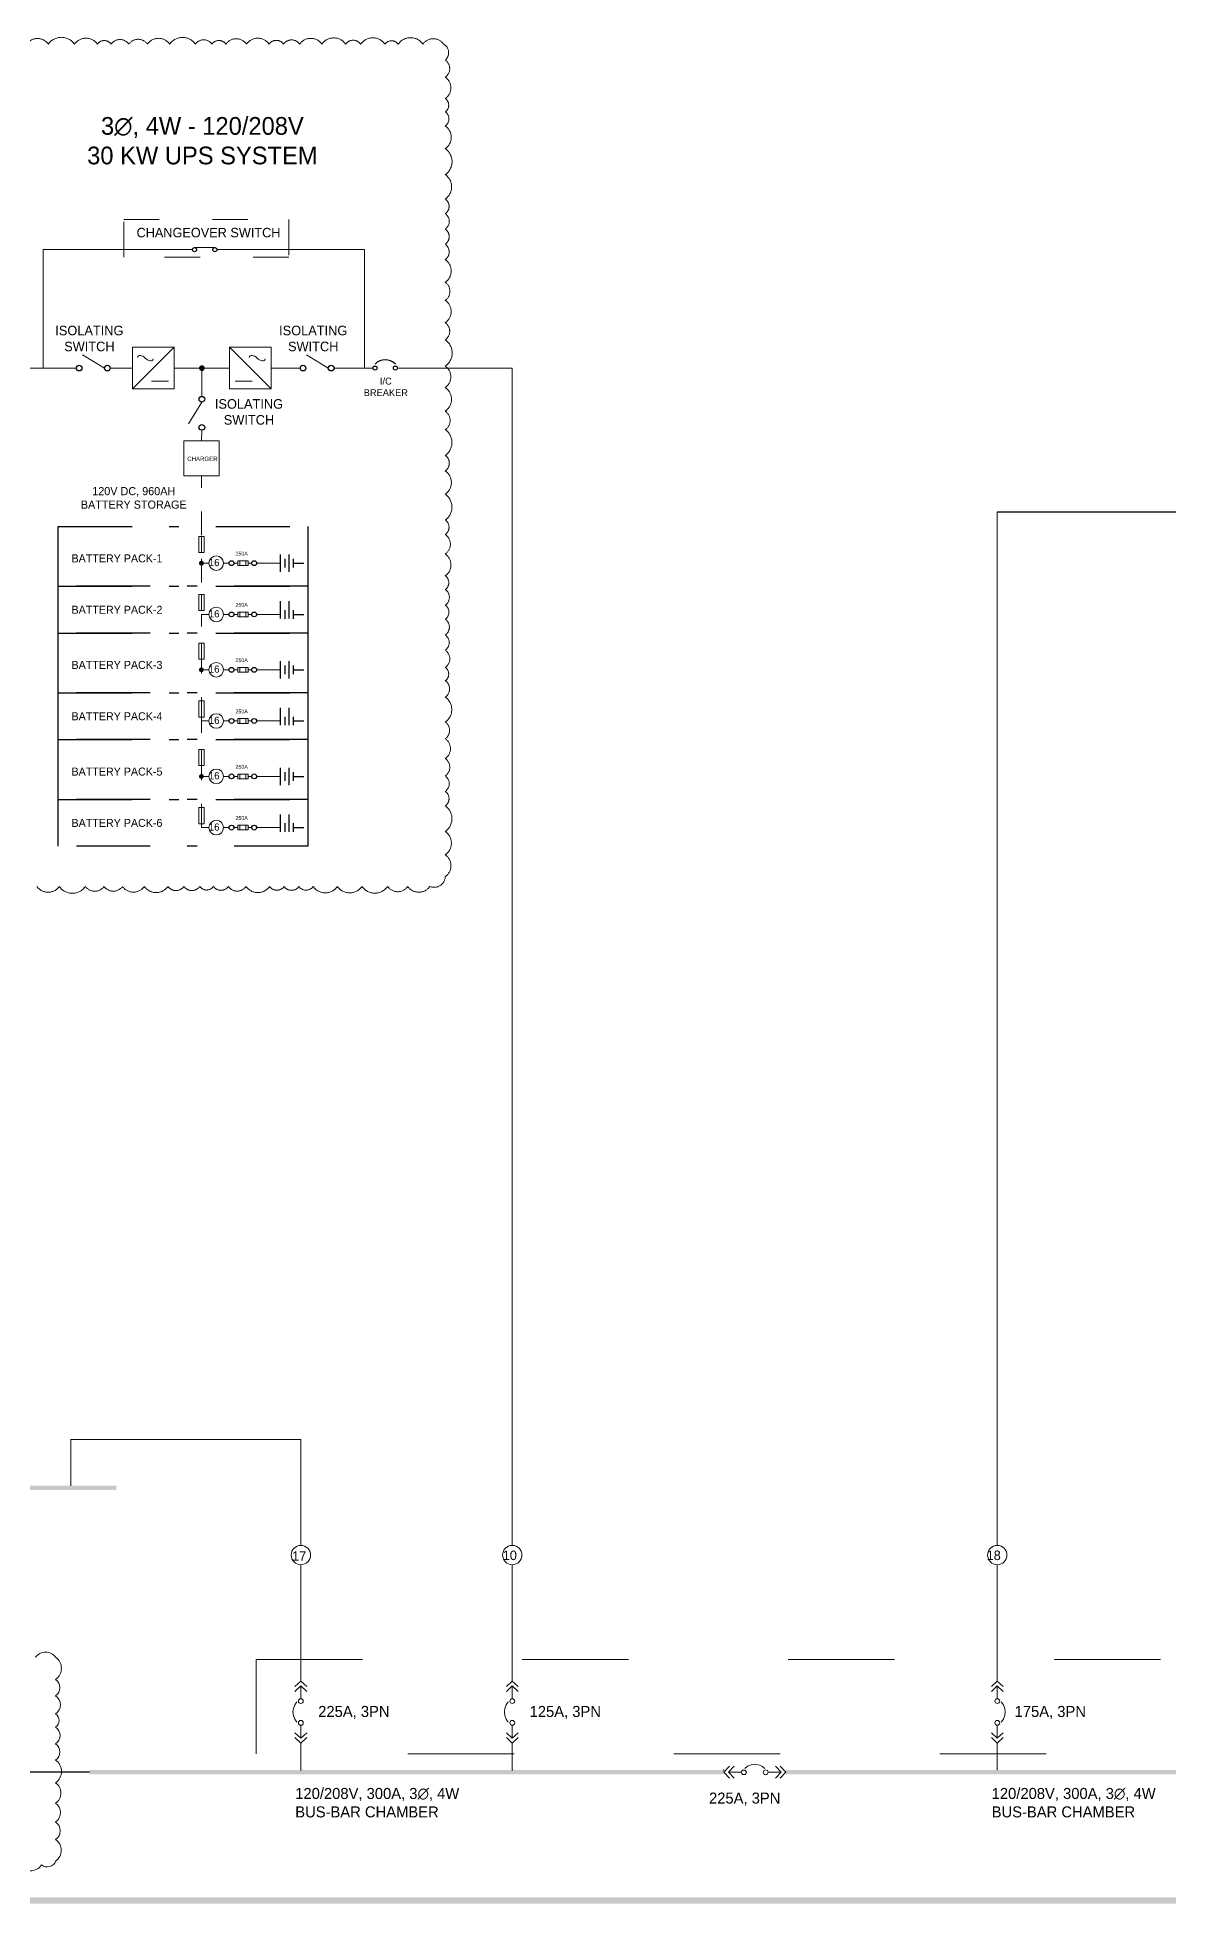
# Model space of a CAD drawing. Header units: millimetres. Extents: x 1.5 to 41.7, y 0.8 to 32.4.
# Drawn here: x 14.86 to 26.34, y 0.75 to 19.69 of the extents above; entities that cross this region are included whole.
import ezdxf

# ---------------------------------------------------------------- set-up
doc = ezdxf.new("R2010")
doc.units = ezdxf.units.MM
doc.header["$LTSCALE"] = 6
for name, pattern in [('ACAD_ISO03W100', [30, 12, -18]), ('DASHDOT2', [0.5, 0.25, -0.125, 0, -0.125]), ('HIDDEN', [0.2, 0.1, -0.1]), ('HIDDEN2', [0.1875, 0.125, -0.0625])]:
    doc.linetypes.add(name, pattern=pattern)
for name, color, linetype in [('DASH', 7, 'ACAD_ISO03W100'), ('E-SYMB-SOURCE-DC', 7, 'Continuous'), ('PDF_Geometry', 7, 'Continuous'), ('PDF_Solid Fills', 7, 'Continuous'), ('PDF_Text', 7, 'Continuous')]:
    doc.layers.add(name, color=color, linetype=linetype)
for name, color, linetype, lineweight in [('E-CABLING-DC', 7, 'HIDDEN2', 15), ('G-ANNO-NOTES', 7, 'Continuous', 15), ('Power', 7, 'Continuous', 13), ('UPS', 7, 'Continuous', 13)]:
    doc.layers.add(name, color=color, linetype=linetype, lineweight=lineweight)
doc.styles.get("Standard").update_dxf_attribs({"font": 'gdt.shx'})

msp = doc.modelspace()

# ---------------------------------------------------------------- linework, layer by layer
at = {"lineweight": 0, "ltscale": 0.4}
for p, q in [((14.921, 17.536), (14.921, 16.334)), ((16.435, 17.536), (14.921, 17.536)), ((18.182, 17.536), (16.683, 17.536)), ((18.182, 16.334), (18.182, 17.536))]:
    msp.add_line(p, q, dxfattribs=at)
at = {"lineweight": 0, "transparency": 33554687}
msp.add_line((17.872, 16.334), (18.268, 16.334), dxfattribs=at)
at = {"linetype": 'HIDDEN', "lineweight": 0, "ltscale": 0.4}
for p, q in [((16.527, 14.158), (16.527, 15.24)), ((16.527, 12.754), (16.527, 13.835)), ((16.527, 11.672), (16.527, 12.754))]:
    msp.add_line(p, q, dxfattribs=at)
at = {"linetype": 'HIDDEN', "lineweight": 0}
for p, q in [((16.527, 14.355), (16.603, 14.355)), ((16.751, 14.355), (16.808, 14.355)), ((16.527, 13.835), (16.603, 13.835)), ((16.751, 13.835), (16.808, 13.835)), ((16.527, 13.273), (16.603, 13.273)), ((16.751, 13.273), (16.808, 13.273)), ((16.527, 12.754), (16.603, 12.754)), ((16.751, 12.754), (16.808, 12.754)), ((16.527, 12.192), (16.603, 12.192)), ((16.751, 12.192), (16.808, 12.192)), ((16.527, 11.672), (16.603, 11.672)), ((16.751, 11.672), (16.808, 11.672))]:
    msp.add_line(p, q, dxfattribs=at)
at = {"linetype": 'DASHDOT2', "lineweight": 0}
msp.add_lwpolyline([(14.857, 11.075, 0.520567), (15.083, 11.075, 0.520567), (15.35, 11.075, 0.520567), (15.538, 11.075, 0.520567), (15.725, 11.075, 0.520567), (15.947, 11.075, 0.520567), (16.187, 11.075, 0.520567), (16.349, 11.075, 0.520567), (16.51, 11.075, 0.520567), (16.649, 11.075, 0.520567), (16.8, 11.075, 0.520567), (16.98, 11.075, 0.520567), (17.219, 11.075, 0.520567), (17.366, 11.075, 0.520567), (17.516, 11.075, 0.520567), (17.661, 11.075, 0.520567), (17.907, 11.075, 0.520567), (18.156, 11.075, 0.520567), (18.417, 11.075, 0.520567), (18.621, 11.075, 0.520567), (18.845, 11.075, 0.520567), (19.002, 11.175, 0.520567), (19.002, 11.396, 0.520567), (19.002, 11.633, 0.520567), (19.002, 11.893, 0.520567), (19.002, 12.04, 0.520567), (19.002, 12.196, 0.520567), (19.002, 12.373, 0.520567), (19.002, 12.574, 0.520567), (19.002, 12.743, 0.520567), (19.002, 12.996, 0.520567), (19.002, 13.163, 0.520567), (19.002, 13.296, 0.520567), (19.002, 13.472, 0.520567), (19.002, 13.627, 0.520567), (19.002, 13.786, 0.520567), (19.002, 13.929, 0.520567), (19.002, 14.088, 0.520567), (19.002, 14.227, 0.520567), (19.002, 14.448, 0.520567), (19.002, 14.646, 0.520567), (19.002, 14.793, 0.520567), (19.002, 15.054, 0.520567), (19.002, 15.291, 0.520567), (19.002, 15.448, 0.520567), (19.002, 15.709, 0.520567), (19.002, 15.897, 0.520567), (19.002, 16.137, 0.520567), (19.002, 16.354, 0.520567), (19.002, 16.621, 0.520567), (19.002, 16.794, 0.520567), (19.002, 17.022, 0.520567), (19.002, 17.204, 0.520567), (19.002, 17.435, 0.520567), (19.002, 17.59, 0.520567), (19.002, 17.745, 0.520567), (19.002, 17.901, 0.520567), (19.002, 18.049, 0.520567), (19.002, 18.297, 0.520567), (19.002, 18.56, 0.520567), (19.002, 18.792, 0.520567), (19.002, 18.934, 0.520567), (19.002, 19.068, 0.520567), (19.002, 19.286, 0.520567), (19.002, 19.459, 0.520567), (18.985, 19.621, 0.520567), (18.775, 19.621, 0.520567), (18.524, 19.621, 0.520567), (18.39, 19.621, 0.520567), (18.143, 19.621, 0.520567), (17.991, 19.621, 0.520567), (17.749, 19.621, 0.520567), (17.524, 19.621, 0.520567), (17.36, 19.621, 0.520567), (17.214, 19.621, 0.520567), (16.984, 19.621, 0.520567), (16.775, 19.621, 0.520567), (16.633, 19.621, 0.520567), (16.466, 19.621, 0.520567), (16.205, 19.621, 0.520567), (15.979, 19.621, 0.520567), (15.79, 19.621, 0.520567), (15.61, 19.621, 0.520567), (15.471, 19.621, 0.520567), (15.238, 19.621, 0.520567), (14.973, 19.621, 0.520567), (14.752, 19.621, 0.520567)], format="xyb", dxfattribs=at)
at = {"linetype": 'DASHDOT2', "ltscale": 0.5}
for points in [[(15.074, 14.12), (15.074, 14.728), (17.608, 14.728), (17.608, 14.12)], [(15.074, 13.646), (15.074, 14.12), (17.608, 14.12), (17.608, 13.646)], [(15.074, 13.039), (15.074, 13.646), (17.608, 13.646), (17.608, 13.039)], [(15.074, 12.565), (15.074, 13.039), (17.608, 13.039), (17.608, 12.565)], [(15.074, 11.957), (15.074, 12.565), (17.608, 12.565), (17.608, 11.957)], [(15.074, 11.483), (15.074, 11.957), (17.608, 11.957), (17.608, 11.483)]]:
    msp.add_lwpolyline(points, close=True, dxfattribs=at)
at = {"layer": 'DASH', "linetype": 'ByBlock', "lineweight": 0, "ltscale": 0.005}
for p, q in [((15.072, 16.334), (14.698, 16.334)), ((15.257, 16.334), (15.072, 16.334)), ((16.531, 16.334), (16.531, 16.048)), ((16.53, 15.704), (16.527, 15.597))]:
    msp.add_line(p, q, dxfattribs=at)
at = {"layer": 'DASH', "lineweight": 0, "ltscale": 0.005}
msp.add_lwpolyline([(15.739, 17.84), (17.413, 17.84), (17.413, 17.459), (15.739, 17.459)], close=True, dxfattribs=at)
at = {"layer": 'DASH', "linetype": 'ACAD_ISO03W100', "lineweight": 0, "ltscale": 0.015, "transparency": 33554687}
msp.add_lwpolyline([(17.081, 3.232), (27.802, 3.232), (27.802, 2.276), (17.081, 2.276)], close=True, dxfattribs=at)
at = {"layer": 'E-CABLING-DC', "linetype": 'Continuous'}
for p, q in [((17.328, 14.355), (17.086, 14.355)), ((17.328, 13.835), (17.086, 13.835)), ((17.328, 13.273), (17.086, 13.273)), ((17.328, 12.754), (17.086, 12.754)), ((17.328, 12.192), (17.086, 12.192)), ((17.328, 11.672), (17.086, 11.672))]:
    msp.add_line(p, q, dxfattribs=at)
at = {"layer": 'E-SYMB-SOURCE-DC'}
for p, q in [((17.328, 14.267), (17.328, 14.442)), ((17.372, 14.398), (17.372, 14.311)), ((17.416, 14.267), (17.416, 14.442)), ((17.459, 14.398), (17.459, 14.311)), ((17.459, 14.355), (17.565, 14.355)), ((17.328, 13.793), (17.328, 13.968)), ((17.372, 13.879), (17.372, 13.791)), ((17.416, 13.793), (17.416, 13.968)), ((17.459, 13.879), (17.459, 13.791)), ((17.459, 13.835), (17.565, 13.835)), ((17.328, 13.186), (17.328, 13.361)), ((17.372, 13.317), (17.372, 13.229)), ((17.416, 13.186), (17.416, 13.361)), ((17.459, 13.317), (17.459, 13.229)), ((17.459, 13.273), (17.565, 13.273)), ((17.328, 12.712), (17.328, 12.887)), ((17.416, 12.712), (17.416, 12.887)), ((17.372, 12.797), (17.372, 12.71)), ((17.459, 12.797), (17.459, 12.71)), ((17.459, 12.754), (17.565, 12.754)), ((17.328, 12.104), (17.328, 12.279)), ((17.372, 12.235), (17.372, 12.148)), ((17.416, 12.104), (17.416, 12.279)), ((17.459, 12.235), (17.459, 12.148)), ((17.459, 12.192), (17.565, 12.192)), ((17.328, 11.63), (17.328, 11.805)), ((17.416, 11.63), (17.416, 11.805)), ((17.372, 11.716), (17.372, 11.628)), ((17.459, 11.716), (17.459, 11.628)), ((17.459, 11.672), (17.565, 11.672))]:
    msp.add_line(p, q, dxfattribs=at)
for centre, radius in [((16.456, 17.536), 0.0207), ((16.663, 17.536), 0.0207), ((15.285, 16.334), 0.0286), ((15.571, 16.334), 0.0286), ((17.557, 16.334), 0.0286), ((17.843, 16.334), 0.0286), ((18.289, 16.334), 0.0207), ((18.496, 16.334), 0.0207), ((16.531, 16.018), 0.0286), ((16.531, 15.733), 0.0286), ((16.832, 14.355), 0.0242), ((17.062, 14.355), 0.0242), ((16.832, 13.835), 0.0242), ((17.062, 13.835), 0.0242), ((16.832, 13.273), 0.0242), ((17.062, 13.273), 0.0242), ((16.832, 12.754), 0.0242), ((17.062, 12.754), 0.0242), ((16.832, 12.192), 0.0242), ((17.062, 12.192), 0.0242), ((16.832, 11.672), 0.0242), ((17.062, 11.672), 0.0242)]:
    msp.add_circle(centre, radius, dxfattribs=at)
msp.add_arc((18.392, 16.267), 0.15, 46.3972, 133.6028, dxfattribs=at)
at = {"layer": 'G-ANNO-NOTES'}
for p, q in [((16.527, 14.463), (16.527, 14.627)), ((16.527, 13.875), (16.527, 14.038)), ((16.527, 13.382), (16.527, 13.545)), ((16.527, 12.793), (16.527, 12.957)), ((16.527, 12.301), (16.527, 12.464)), ((16.527, 11.712), (16.527, 11.875))]:
    msp.add_line(p, q, dxfattribs=at)
for points in [[(16.501, 14.463), (16.501, 14.627), (16.554, 14.627), (16.554, 14.463)], [(16.5, 13.875), (16.5, 14.038), (16.554, 14.038), (16.554, 13.875)], [(16.501, 13.382), (16.501, 13.545), (16.554, 13.545), (16.554, 13.382)], [(16.5, 12.793), (16.5, 12.957), (16.554, 12.957), (16.554, 12.793)], [(16.501, 12.301), (16.501, 12.464), (16.554, 12.464), (16.554, 12.301)], [(16.5, 11.712), (16.5, 11.875), (16.554, 11.875), (16.554, 11.712)]]:
    msp.add_lwpolyline(points, close=True, dxfattribs=at)
at = {"layer": 'PDF_Geometry', "lineweight": 0, "transparency": 33554687}
for p, q in [((16.895, 14.379), (16.895, 14.33)), ((17, 14.379), (16.895, 14.379)), ((16.895, 14.33), (17, 14.33)), ((16.915, 14.33), (16.915, 14.379)), ((16.978, 14.33), (16.978, 14.379)), ((17, 14.33), (17, 14.379)), ((16.895, 13.859), (16.895, 13.811)), ((17, 13.859), (16.895, 13.859)), ((16.915, 13.811), (16.915, 13.859)), ((16.978, 13.811), (16.978, 13.859)), ((17, 13.811), (17, 13.859)), ((16.895, 13.811), (17, 13.811)), ((16.895, 13.297), (16.895, 13.249)), ((17, 13.297), (16.895, 13.297)), ((16.915, 13.249), (16.915, 13.297)), ((16.978, 13.249), (16.978, 13.297)), ((17, 13.249), (17, 13.297)), ((16.895, 13.249), (17, 13.249)), ((16.895, 12.778), (16.895, 12.729)), ((17, 12.778), (16.895, 12.778)), ((16.895, 12.729), (17, 12.729)), ((16.915, 12.729), (16.915, 12.778)), ((16.978, 12.729), (16.978, 12.778)), ((17, 12.729), (17, 12.778)), ((16.895, 12.216), (16.895, 12.167)), ((17, 12.216), (16.895, 12.216)), ((16.895, 12.167), (17, 12.167)), ((16.915, 12.167), (16.915, 12.216)), ((16.978, 12.167), (16.978, 12.216)), ((17, 12.167), (17, 12.216)), ((16.895, 11.696), (16.895, 11.648)), ((17, 11.696), (16.895, 11.696)), ((16.895, 11.648), (17, 11.648)), ((16.915, 11.648), (16.915, 11.696)), ((16.978, 11.648), (16.978, 11.696)), ((17, 11.648), (17, 11.696))]:
    msp.add_line(p, q, dxfattribs=at)
at = {"layer": 'PDF_Geometry', "lineweight": 0, "transparency": 33554470}
for points in [[(17.536, 3.014), (17.536, 4.194)], [(24.605, 3.014), (24.605, 4.194)], [(17.476, 2.958), (17.536, 3.014), (17.596, 2.958)], [(17.476, 2.909), (17.536, 2.965)], [(17.596, 2.909), (17.536, 2.965), (17.536, 2.835)], [(24.665, 2.958), (24.605, 3.014), (24.546, 2.958)], [(24.546, 2.909), (24.605, 2.965), (24.605, 2.835)], [(24.665, 2.909), (24.605, 2.965)], [(17.495, 2.803), (17.474, 2.771), (17.461, 2.736), (17.456, 2.7), (17.461, 2.663), (17.474, 2.628), (17.495, 2.598)], [(24.646, 2.803), (24.667, 2.771), (24.68, 2.736), (24.686, 2.7), (24.68, 2.663), (24.667, 2.628), (24.646, 2.598)], [(17.596, 2.489), (17.536, 2.433), (17.476, 2.489)], [(17.536, 2.566), (17.536, 2.433)], [(24.546, 2.489), (24.605, 2.433), (24.665, 2.489)], [(24.605, 2.566), (24.605, 2.433)], [(17.596, 2.441), (17.536, 2.385), (17.476, 2.441)], [(17.536, 2.385), (17.536, 2.11)], [(24.546, 2.441), (24.605, 2.385), (24.665, 2.441)], [(24.605, 2.385), (24.605, 2.11)]]:
    msp.add_lwpolyline(points, dxfattribs=at)
at = {"layer": 'PDF_Geometry', "lineweight": 0, "transparency": 33554687}
for points in [[(19.682, 3.014), (19.682, 4.194)], [(19.622, 2.958), (19.682, 3.014), (19.742, 2.958)], [(19.622, 2.909), (19.682, 2.965)], [(19.742, 2.909), (19.682, 2.965), (19.682, 2.835)], [(19.641, 2.803), (19.62, 2.771), (19.607, 2.736), (19.602, 2.7), (19.607, 2.663), (19.62, 2.628), (19.641, 2.598)], [(19.742, 2.489), (19.682, 2.433), (19.622, 2.489)], [(19.682, 2.566), (19.682, 2.433)], [(19.742, 2.441), (19.682, 2.385), (19.622, 2.441)], [(19.682, 2.385), (19.682, 2.11)], [(21.886, 2.027), (21.828, 2.089), (21.886, 2.149)], [(21.933, 2.027), (21.877, 2.089), (21.933, 2.149)], [(22.009, 2.089), (21.877, 2.089)], [(22.246, 2.128), (22.215, 2.151), (22.181, 2.164), (22.144, 2.167), (22.106, 2.164), (22.071, 2.151), (22.041, 2.128)], [(22.353, 2.027), (22.411, 2.089), (22.278, 2.089)], [(22.353, 2.149), (22.411, 2.089)], [(22.401, 2.149), (22.459, 2.089), (22.401, 2.027)]]:
    msp.add_lwpolyline(points, dxfattribs=at)
at = {"layer": 'PDF_Geometry', "linetype": 'ByBlock', "lineweight": 0}
msp.add_lwpolyline([(14.843, 3.255, -0.520567), (15.047, 3.255, -0.520567), (15.047, 3.03, -0.520567), (15.047, 2.863, -0.520567), (15.047, 2.68, -0.520567), (15.047, 2.546, -0.520567), (15.047, 2.376, -0.520567), (15.047, 2.212, -0.520567), (15.047, 1.982, -0.520567), (15.047, 1.774, -0.520567), (15.047, 1.584, -0.520567), (15.047, 1.405, -0.520567), (15.047, 1.187, -0.520567), (14.905, 1.148, -0.520567), (14.674, 1.148, -0.520567)], format="xyb", dxfattribs=at)
at = {"layer": 'PDF_Geometry', "lineweight": 0, "transparency": 33554687}
msp.add_lwpolyline([(22.058, 2.089), (22.054, 2.1), (22.045, 2.11), (22.034, 2.111), (22.02, 2.11), (22.013, 2.1), (22.009, 2.089), (22.013, 2.076), (22.02, 2.067), (22.034, 2.065), (22.045, 2.067), (22.054, 2.076)], close=True, dxfattribs=at)
for centre, radius in [((16.677, 14.355), 0.074), ((16.677, 13.835), 0.074), ((16.677, 13.273), 0.074), ((16.677, 12.754), 0.074), ((16.677, 12.192), 0.074), ((16.677, 11.672), 0.074), ((19.682, 4.292), 0.0982), ((19.682, 2.81), 0.0243), ((19.682, 2.59), 0.0243), ((22.254, 2.088), 0.0242)]:
    msp.add_circle(centre, radius, dxfattribs=at)
at = {"layer": 'PDF_Geometry', "lineweight": 0, "transparency": 33554470}
for centre, radius in [((17.536, 4.292), 0.0982), ((24.605, 4.292), 0.0982), ((17.536, 2.81), 0.0243), ((24.605, 2.81), 0.0243), ((17.536, 2.59), 0.0243), ((24.605, 2.59), 0.0243)]:
    msp.add_circle(centre, radius, dxfattribs=at)
at = {"layer": 'PDF_Solid Fills', "color": 8, "lineweight": 0, "true_color": 0x808080, "transparency": 33554470}
for points in [[(6.716, 4.996), (6.716, 4.953), (15.664, 4.995)], [(6.716, 4.953), (15.664, 4.995), (15.664, 4.952)]]:
    msp.add_solid(points, dxfattribs=at)
at = {"layer": 'PDF_Solid Fills', "color": 8, "lineweight": 0, "true_color": 0x808080, "transparency": 33554687}
for points in [[(15.39, 2.11), (15.39, 2.068), (21.828, 2.11)], [(15.39, 2.068), (21.828, 2.11), (21.828, 2.068)], [(22.459, 2.11), (22.459, 2.068), (31.044, 2.11)], [(22.459, 2.068), (31.044, 2.11), (31.044, 2.068)]]:
    msp.add_solid(points, dxfattribs=at)
at = {"layer": 'PDF_Solid Fills', "lineweight": 9, "transparency": 33554687}
for points in [[(41.661, 0.755), (41.661, 0.818), (1.538, 0.755)], [(41.661, 0.818), (1.538, 0.755), (1.602, 0.818)]]:
    msp.add_solid(points, dxfattribs=at)
at = {"layer": 'PDF_Text', "lineweight": 0, "transparency": 33554687}
for p, q in [((18.516, 16.334), (19.682, 16.334)), ((19.682, 4.39), (19.682, 16.334)), ((16.856, 14.355), (16.895, 14.355)), ((17, 14.355), (17.038, 14.355)), ((16.856, 13.835), (16.895, 13.835)), ((17, 13.835), (17.038, 13.835)), ((16.856, 13.273), (16.895, 13.273)), ((17, 13.273), (17.038, 13.273)), ((16.856, 12.754), (16.895, 12.754)), ((17, 12.754), (17.038, 12.754)), ((16.856, 12.192), (16.895, 12.192)), ((17, 12.192), (17.038, 12.192)), ((16.856, 11.672), (16.895, 11.672)), ((17, 11.672), (17.038, 11.672))]:
    msp.add_line(p, q, dxfattribs=at)
at = {"layer": 'PDF_Text', "lineweight": 0, "transparency": 33554470}
for p, q in [((24.605, 4.39), (24.605, 14.873)), ((15.2, 4.993), (15.2, 5.463)), ((15.2, 5.463), (16.304, 5.463)), ((16.304, 5.463), (17.536, 5.463)), ((17.536, 4.39), (17.536, 5.463))]:
    msp.add_line(p, q, dxfattribs=at)
at = {"layer": 'PDF_Text', "transparency": 33554470}
msp.add_line((26.477, 14.873), (24.605, 14.873), dxfattribs=at)
at = {"layer": 'PDF_Text', "transparency": 33554687}
msp.add_line((15.39, 2.089), (14.623, 2.089), dxfattribs=at)
at = {"layer": 'PDF_Text', "lineweight": 0, "transparency": 33554470}
for p in [(17.536, 2.953), (24.605, 2.953), (24.605, 2.953)]:
    msp.add_point(p, dxfattribs=at)
at = {"layer": 'PDF_Text', "lineweight": 0, "transparency": 33554687}
for p in [(19.682, 2.953), (19.682, 2.953), (17.536, 2.11), (17.536, 2.11), (19.682, 2.11), (19.682, 2.11), (21.828, 2.11), (21.828, 2.11)]:
    msp.add_point(p, dxfattribs=at)
at = {"layer": 'Power'}
for p, q in [((16.663, 17.557), (16.455, 17.556)), ((15.542, 16.334), (15.32, 16.468)), ((17.814, 16.334), (17.592, 16.468)), ((16.531, 15.99), (16.397, 15.767))]:
    msp.add_line(p, q, dxfattribs=at)
at = {"layer": 'UPS'}
for p, q in [((15.828, 16.123), (16.251, 16.545)), ((15.828, 16.545), (15.828, 16.123)), ((16.251, 16.545), (15.828, 16.545)), ((16.251, 16.123), (16.251, 16.545)), ((16.811, 16.123), (16.811, 16.545)), ((17.234, 16.123), (16.811, 16.545)), ((16.811, 16.545), (17.234, 16.545)), ((17.234, 16.545), (17.234, 16.123)), ((15.609, 16.334), (15.596, 16.334)), ((15.828, 16.334), (15.6, 16.334)), ((16.251, 16.334), (16.811, 16.334)), ((17.234, 16.334), (17.529, 16.334)), ((17.501, 16.334), (17.529, 16.334)), ((15.828, 16.123), (16.251, 16.123)), ((16.019, 16.202), (16.193, 16.202)), ((17.234, 16.123), (16.811, 16.123)), ((17.043, 16.202), (16.869, 16.202)), ((16.348, 15.597), (16.348, 15.24)), ((16.706, 15.597), (16.348, 15.597)), ((16.706, 15.24), (16.706, 15.597)), ((16.348, 15.24), (16.706, 15.24))]:
    msp.add_line(p, q, dxfattribs=at)
for points, const_width in [([(16.531, 16.319, 1), (16.531, 16.348, 1)], 0.029), ([(16.527, 14.342, 1), (16.527, 14.367, 1)], 0.0246), ([(16.527, 13.261, 1), (16.527, 13.285, 1)], 0.0246), ([(16.527, 12.179, 1), (16.527, 12.204, 1)], 0.0246)]:
    msp.add_lwpolyline(points, format="xyb", close=True, dxfattribs=dict(at, const_width=const_width))
for centre, start_param, end_param in [((15.928, 16.408), -1.570796, 0.37586), ((15.985, 16.462), 1.570796, 3.517453), ((17.064, 16.408), -1.570796, 0.37586), ((17.121, 16.462), 1.570796, 3.517453)]:
    msp.add_ellipse(centre, major_axis=(-0.0444, 0.0471), ratio=0.602115, start_param=start_param, end_param=end_param, dxfattribs=at)

# ---------------------------------------------------------------- texts
at = {"linetype": 'HIDDEN', "lineweight": 0, "ltscale": 0.4, "attachment_point": 1}
for s, insert, char_height, width in [('\\pxqc;3n, 4W - 120/208V^J30 KW UPS SYSTEM', (14.944, 18.881), 0.17984, 3.18436), ('\\pxqc;CHANGEOVER SWITCH', (15.771, 17.757), 0.09635, 1.65491), ('\\pxqc;ISOLATING^JSWITCH', (14.556, 16.764), 0.09704, 1.66672), ('\\pxqc;ISOLATING^JSWITCH', (16.828, 16.764), 0.09704, 1.66672), ('\\pxqc;I/C^JBREAKER', (17.796, 16.237), 0.07018, 1.20536), ('\\pxqc;ISOLATING^JSWITCH', (16.176, 16.019), 0.09704, 1.66672), ('\\pxqc;CHARGER', (16.17, 15.436), 0.04471, 0.73423), ('\\pxqc;120V DC, 960AH^JBATTERY STORAGE', (15.165, 15.127), 0.08217, 1.34948)]:
    msp.add_mtext(s, dxfattribs=dict(at, insert=insert, char_height=char_height, width=width))
at = {"layer": 'PDF_Text', "lineweight": 0, "transparency": 33554687}
for s, height, p in [('BATTERY PACK-1', 0.08117, (15.208, 14.363)), ('250A', 0.0385, (16.873, 14.433)), ('BATTERY PACK-2', 0.08117, (15.208, 13.842)), ('250A', 0.0385, (16.873, 13.913)), ('BATTERY PACK-3', 0.08117, (15.208, 13.282)), ('250A', 0.0385, (16.873, 13.351)), ('BATTERY PACK-4', 0.08117, (15.208, 12.761)), ('250A', 0.0385, (16.873, 12.832)), ('250A', 0.0385, (16.873, 12.27)), ('BATTERY PACK-5', 0.08117, (15.208, 12.2)), ('BATTERY PACK-6', 0.08117, (15.208, 11.679)), ('250A', 0.0385, (16.873, 11.75))]:
    msp.add_text(s, height=height, dxfattribs=at).set_placement(p)
at = {"layer": 'PDF_Text', "transparency": 33554687}
for s, height, p in [('16', 0.0727, (16.602, 14.325)), ('16', 0.0727, (16.602, 13.805)), ('16', 0.0727, (16.602, 13.244)), ('16', 0.0727, (16.602, 12.724)), ('16', 0.0727, (16.602, 12.162)), ('16', 0.0727, (16.602, 11.642)), ('10', 0.0965, (19.585, 4.241)), ('125A, 3PN', 0.112, (19.858, 2.649)), ('225A, 3PN', 0.112, (21.679, 1.77))]:
    msp.add_text(s, height=height, dxfattribs=at).set_placement(p)
at = {"layer": 'PDF_Text', "transparency": 33554470}
for s, height, p in [('17', 0.0965, (17.447, 4.234)), ('18', 0.0965, (24.497, 4.241)), ('225A, 3PN', 0.112, (17.712, 2.649)), ('175A, 3PN', 0.112, (24.781, 2.649))]:
    msp.add_text(s, height=height, dxfattribs=at).set_placement(p)
at = {"layer": 'PDF_Text', "lineweight": 0, "transparency": 33554687, "char_height": 0.112, "attachment_point": 1}
for insert in [(17.479, 1.929), (24.548, 1.929)]:
    msp.add_mtext('120/208V, 300A, 3n, 4W\\PBUS-BAR CHAMBER', dxfattribs=dict(at, insert=insert))

doc.saveas('drawing.dxf')
